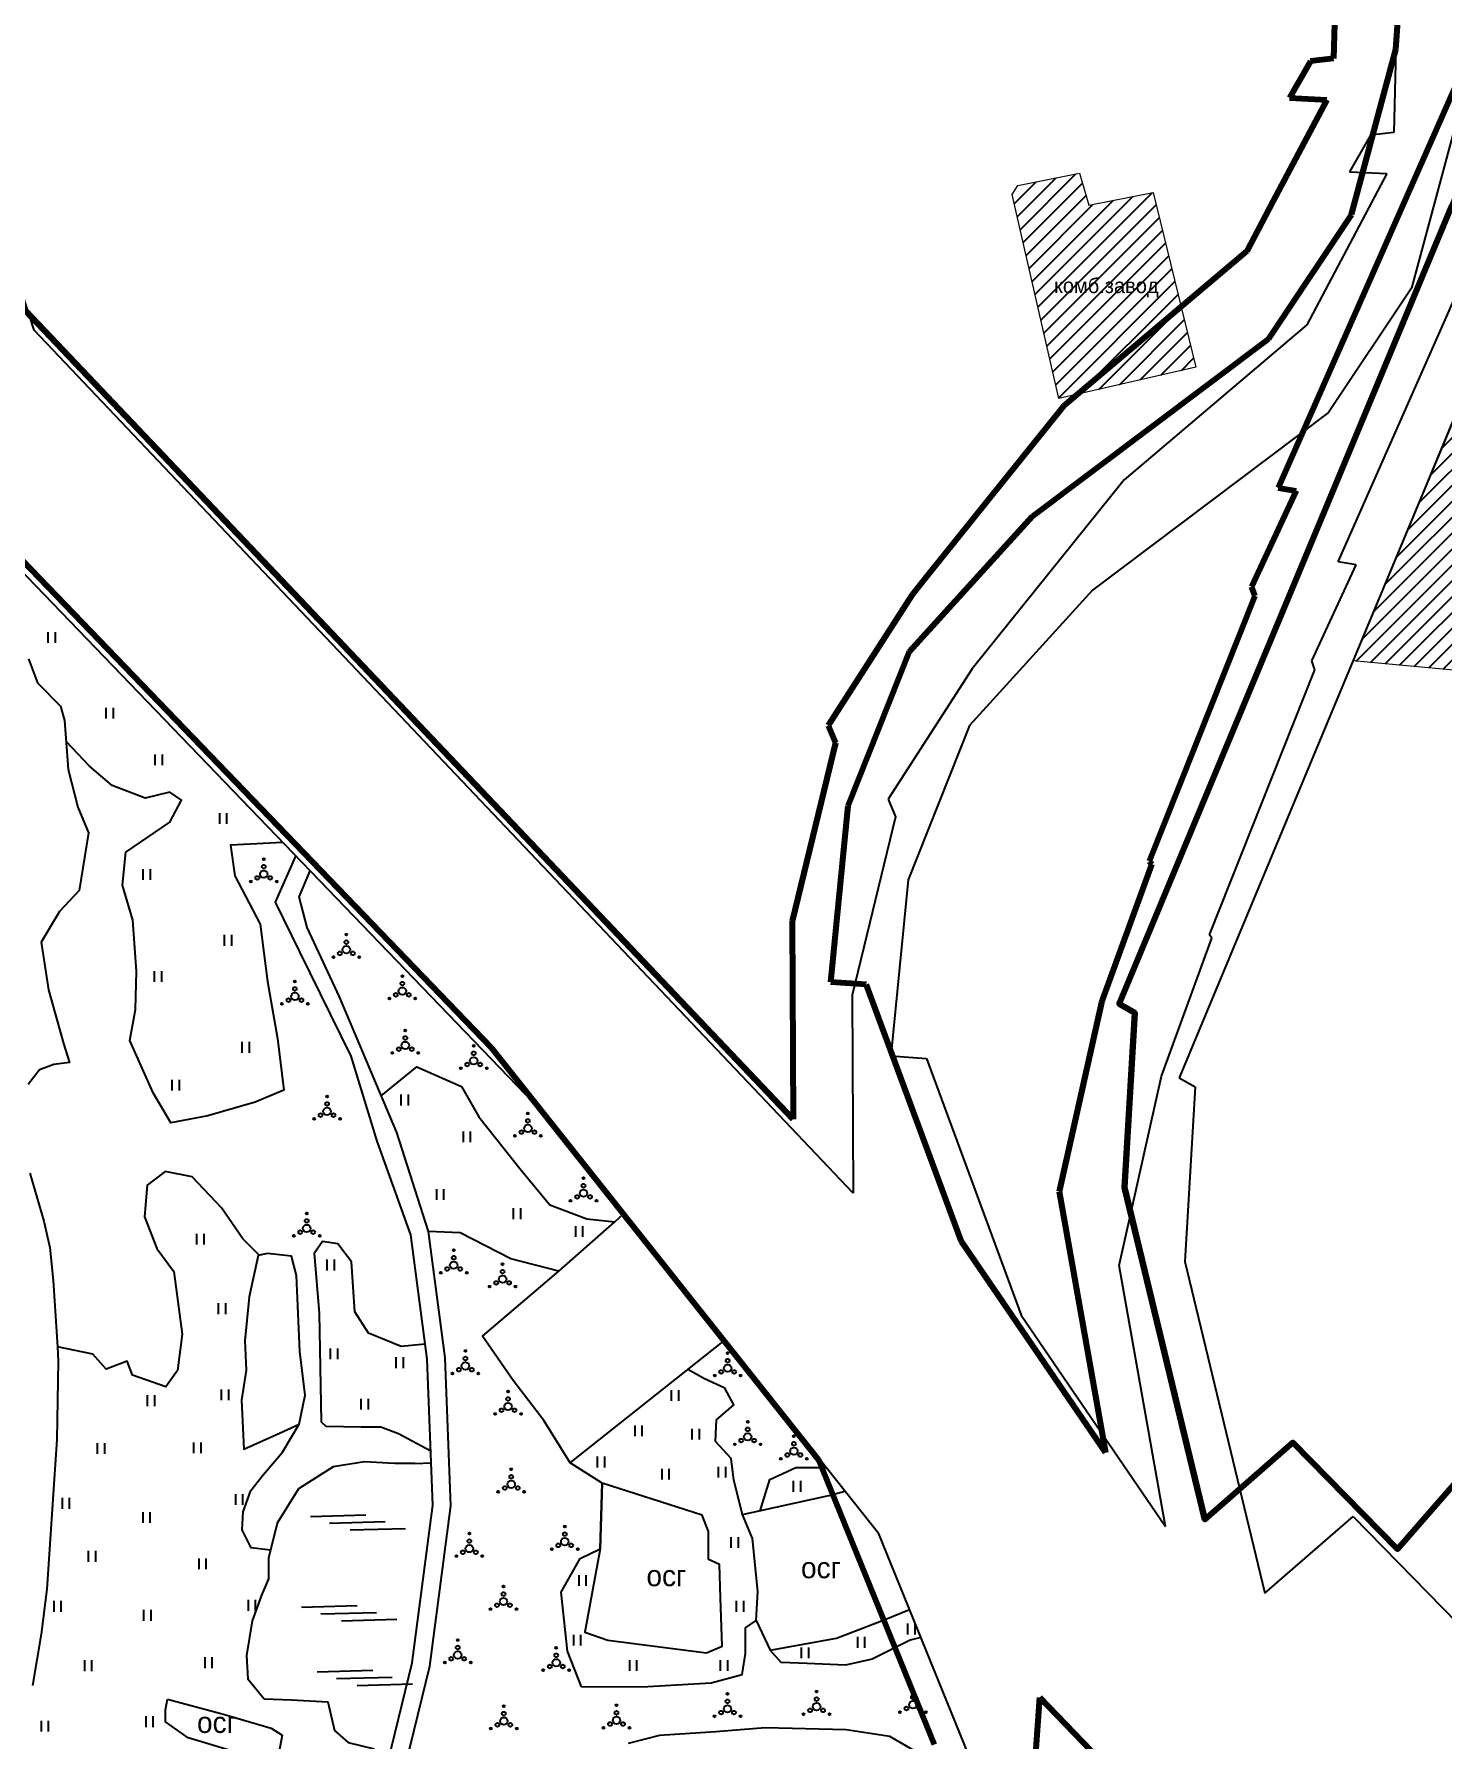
# Model space of a CAD drawing. Header units: millimetres. Extents: x 1378883 to 1389513, y 5662980 to 5673292.
# Drawn here: x 1382890 to 1383360, y 5669874 to 5670443 of the extents above; entities that cross this region are included whole.
import ezdxf
from ezdxf.enums import TextEntityAlignment as Align

# ---------------------------------------------------------------- set-up
doc = ezdxf.new("R2010")
doc.units = ezdxf.units.MM
doc.layers.add('_5Інше', color=252, linetype='Continuous', lineweight=25)
for name, color, linetype in [('вулиці', 7, 'Continuous'), ('ВулНазва', 7, 'Continuous'), ('КартаСкан', 252, 'Continuous'), ('район', 6, 'Continuous'), ('Умовні познач', 7, 'Continuous')]:
    doc.layers.add(name, color=color, linetype=linetype)
picture_1 = doc.add_image_def('image1.tif', size_in_pixel=(29607, 29619))

# ---------------------------------------------------------------- blocks, each defined once
blk = doc.blocks.new('ЛвЗд')
at = {"layer": '_5Інше', "color": 204, "linetype": 'Continuous'}
for points in [[(45968.277, 28125.852), (45841.304, 28526.063)], [(46520.792, 28279.703), (46348.954, 27874.137)], [(46424.243, 28248.984), (46422.382, 28189.147)], [(46414.659, 28188.343), (46407.612, 28176.12)], [(46422.382, 28189.147), (46414.659, 28188.343)], [(46443.136, 28192.046), (46428.045, 28137.126)], [(46403, 28046), (46466.319, 28187)], [(46407.612, 28176.12), (46420.033, 28175.434)], [(46420.033, 28175.434), (46393.006, 28125.111)], [(46428.045, 28137.126), (46400.122, 28095.801)], [(46139.335, 27860.789), (45882.635, 28130.472)], [(46239.973, 27836.262), (45968.277, 28125.852)], [(46393.006, 28125.111), (46331.722, 28073.761)], [(46400.122, 28095.801), (46320.97, 28037.075)], [(46331.722, 28073.761), (46280.677, 28011.043)], [(46409, 28045), (46403, 28046)], [(46394, 28013), (46409, 28045)], [(46320.97, 28037.075), (46279.646, 27992.089)], [(46280.677, 28011.043), (46252.352, 27967.633)], [(46395, 28010), (46394, 28013)], [(46359.295, 27921.749), (46395, 28010)], [(46279.646, 27992.089), (46258.894, 27940.769)], [(46252.352, 27967.633), (46254.764, 27961.789)], [(46254.764, 27961.789), (46239.997, 27902.338)], [(46258.894, 27940.769), (46252.729, 27881.99)], [(46343.068, 27874.678), (46360.159, 27920.699)], [(46360.159, 27920.699), (46359.295, 27921.749)], [(46239.997, 27902.338), (46239.973, 27836.262)], [(46252.729, 27881.99), (46264.615, 27881.109)], [(46264.615, 27881.109), (46295.749, 27795.23)], [(46328.568, 27811.614), (46343.068, 27874.678)], [(46348.954, 27874.137), (46354.23, 27871.073)], [(46354.23, 27871.073), (46350.427, 27812.848)], [(46247.786, 27722.554), (46139.335, 27860.789)], [(46350.427, 27812.848), (46376.535, 27701.961)], [(46343.485, 27724.419), (46328.568, 27811.614)], [(46295.749, 27795.23), (46343.485, 27724.419)], [(46376.535, 27701.961), (46406.121, 27727.407)], [(46406.121, 27727.407), (46440.74, 27691.61)], [(46285.81, 27627.336), (46247.786, 27722.554)]]:
    blk.add_lwpolyline(points, dxfattribs=at)

msp = doc.modelspace()

# ---------------------------------------------------------------- hatches: boundary and pattern name
at = {"layer": 'вулиці', "lineweight": -2}
h = msp.add_hatch(dxfattribs=at)
h.set_pattern_fill('ANSI31', color=12, scale=30, style=0)
h.set_pattern_definition([(45, (2.4066, 2.8008), (-2.6516504294, 2.6516504294), [])])
h.paths.add_polyline_path([(1383440.2, 5670341.43), (1383410.06, 5670335.29), (1383405.75, 5670355.37), (1383378.61, 5670349.86), (1383330.21, 5670233.74), (1383421.15, 5670225.29), (1383416.05, 5670244.12), (1383418.19, 5670244.98), (1383417.05, 5670250.4), (1383448.1, 5670259.47), (1383442.96, 5670276.1), (1383450.96, 5670297.82), (1383456.78, 5670305.19), (1383535.23, 5670326.5), (1383520.72, 5670379.34), (1383520.77, 5670380.27), (1383502.49, 5670448.23), (1383424.35, 5670429.08), (1383424.98, 5670422.76), (1383427.09, 5670403.15), (1383428.62, 5670394.8)])
h.paths.add_polyline_path([(1383405.8, 5670305.42), (1383452.88, 5670305.42), (1383452.88, 5670311.67), (1383405.8, 5670311.67)], flags=24)
h = msp.add_hatch(dxfattribs=at)
h.set_pattern_fill('ANSI31', color=12, scale=30, style=0)
h.set_pattern_definition([(45, (-5.4457, -3.591), (-2.6516504294, 2.6516504294), [])])
h.paths.add_polyline_path([(1383277.75, 5670331.71), (1383263.48, 5670390), (1383242.03, 5670385.76), (1383238.96, 5670396.42), (1383218.38, 5670392.29), (1383216.42, 5670389.37), (1383232.05, 5670321.22)])
h.paths.add_polyline_path([(1383224.34, 5670355.23), (1383271.42, 5670355.23), (1383271.42, 5670361.48), (1383224.34, 5670361.48)], flags=24)

# ---------------------------------------------------------------- linework, layer by layer
at = {"layer": 'вулиці', "color": 7, "lineweight": -2}
for p, q in [((1382894.78, 5670239.67), (1382894.78, 5670243.27)), ((1382897.18, 5670239.67), (1382897.18, 5670243.27)), ((1382914.12, 5670214.45), (1382914.12, 5670218.05)), ((1382916.52, 5670214.45), (1382916.52, 5670218.05)), ((1382930.5, 5670198.88), (1382930.5, 5670202.48)), ((1382932.9, 5670198.88), (1382932.9, 5670202.48)), ((1382951.99, 5670179.29), (1382951.99, 5670182.89)), ((1382954.39, 5670179.29), (1382954.39, 5670182.89)), ((1382926.49, 5670160.62), (1382926.49, 5670164.22)), ((1382928.89, 5670160.62), (1382928.89, 5670164.22)), ((1382953.62, 5670138.62), (1382953.62, 5670142.22)), ((1382956.02, 5670138.62), (1382956.02, 5670142.22)), ((1382930.25, 5670126.54), (1382930.25, 5670130.14)), ((1382932.65, 5670126.54), (1382932.65, 5670130.14)), ((1382959.53, 5670102.93), (1382959.53, 5670106.53)), ((1382961.93, 5670102.93), (1382961.93, 5670106.53)), ((1382936.16, 5670090.32), (1382936.16, 5670093.92)), ((1382938.56, 5670090.32), (1382938.56, 5670093.92)), ((1382944.38, 5670038.91), (1382944.38, 5670042.51)), ((1382946.78, 5670038.91), (1382946.78, 5670042.51)), ((1382987.9, 5670030.3), (1382987.9, 5670033.9)), ((1382990.3, 5670030.3), (1382990.3, 5670033.9)), ((1382951.61, 5670015.74), (1382951.61, 5670019.34)), ((1382954.01, 5670015.74), (1382954.01, 5670019.34)), ((1382988.99, 5670000.64), (1382988.99, 5670004.24)), ((1382991.39, 5670000.64), (1382991.39, 5670004.24)), ((1383010.91, 5669997.69), (1383010.91, 5670001.29)), ((1383013.31, 5669997.69), (1383013.31, 5670001.29)), ((1382927.91, 5669985.01), (1382927.91, 5669988.61)), ((1382930.31, 5669985.01), (1382930.31, 5669988.61)), ((1382952.6, 5669987), (1382952.6, 5669990.6)), ((1382955, 5669987), (1382955, 5669990.6)), ((1382999.25, 5669983.87), (1382999.25, 5669987.47)), ((1383001.65, 5669983.87), (1383001.65, 5669987.47)), ((1382911.2, 5669969.06), (1382911.2, 5669972.66)), ((1382913.6, 5669969.06), (1382913.6, 5669972.66)), ((1382943.37, 5669969.31), (1382943.37, 5669972.91)), ((1382945.77, 5669969.31), (1382945.77, 5669972.91)), ((1382899.48, 5669950.76), (1382899.48, 5669954.36)), ((1382901.88, 5669950.76), (1382901.88, 5669954.36)), ((1382957.34, 5669952.01), (1382957.34, 5669955.61)), ((1382959.74, 5669952.01), (1382959.74, 5669955.61)), ((1382926.41, 5669946.03), (1382926.41, 5669949.63)), ((1382928.81, 5669946.03), (1382928.81, 5669949.63)), ((1382908.21, 5669933.07), (1382908.21, 5669936.67)), ((1382910.61, 5669933.07), (1382910.61, 5669936.67)), ((1382945.12, 5669930.58), (1382945.12, 5669934.18)), ((1382947.52, 5669930.58), (1382947.52, 5669934.18)), ((1382896.73, 5669916.38), (1382896.73, 5669919.98)), ((1382899.13, 5669916.38), (1382899.13, 5669919.98)), ((1382961.58, 5669916.72), (1382961.58, 5669920.32)), ((1382963.98, 5669916.72), (1382963.98, 5669920.32)), ((1382926.66, 5669913.39), (1382926.66, 5669916.99)), ((1382929.06, 5669913.39), (1382929.06, 5669916.99)), ((1382947.11, 5669897.59), (1382947.11, 5669901.19)), ((1382949.51, 5669897.59), (1382949.51, 5669901.19)), ((1382906.96, 5669896.59), (1382906.96, 5669900.19)), ((1382909.36, 5669896.59), (1382909.36, 5669900.19)), ((1382892.49, 5669876.41), (1382892.49, 5669880.01)), ((1382894.89, 5669876.41), (1382894.89, 5669880.01)), ((1382927.41, 5669877.9), (1382927.41, 5669881.5)), ((1382929.81, 5669877.9), (1382929.81, 5669881.5))]:
    msp.add_line(p, q, dxfattribs=at)
at = {"layer": 'вулиці', "color": 7}
for p, q in [((1383012.6, 5670085.36), (1383012.6, 5670088.96)), ((1383015, 5670085.36), (1383015, 5670088.96)), ((1383033.32, 5670073.04), (1383033.32, 5670076.64)), ((1383035.72, 5670073.04), (1383035.72, 5670076.64)), ((1383024.44, 5670053.82), (1383024.44, 5670057.42)), ((1383026.84, 5670053.82), (1383026.84, 5670057.42)), ((1383050.09, 5670047.42), (1383050.09, 5670051.02)), ((1383052.49, 5670047.42), (1383052.49, 5670051.02)), ((1383070.8, 5670041.5), (1383070.8, 5670045.1)), ((1383073.2, 5670041.5), (1383073.2, 5670045.1)), ((1383102.78, 5669986.73), (1383102.78, 5669990.33)), ((1383105.18, 5669986.73), (1383105.18, 5669990.33)), ((1383090.62, 5669974.93), (1383090.62, 5669978.53)), ((1383093.02, 5669974.93), (1383093.02, 5669978.53)), ((1383109.66, 5669973.87), (1383109.66, 5669977.47)), ((1383112.06, 5669973.87), (1383112.06, 5669977.47)), ((1383078.1, 5669964.54), (1383078.1, 5669968.14)), ((1383080.5, 5669964.54), (1383080.5, 5669968.14)), ((1383099.61, 5669960.48), (1383099.61, 5669964.08)), ((1383102.01, 5669960.48), (1383102.01, 5669964.08)), ((1383118.48, 5669961.19), (1383118.48, 5669964.79)), ((1383120.88, 5669961.19), (1383120.88, 5669964.79)), ((1383143.52, 5669956.43), (1383143.52, 5669960.03)), ((1383145.92, 5669956.43), (1383145.92, 5669960.03)), ((1383122.7, 5669937.71), (1383122.7, 5669941.31)), ((1383125.1, 5669937.71), (1383125.1, 5669941.31)), ((1383071.91, 5669925.03), (1383071.91, 5669928.63)), ((1383074.31, 5669925.03), (1383074.31, 5669928.63)), ((1383124.46, 5669916.4), (1383124.46, 5669920)), ((1383126.86, 5669916.4), (1383126.86, 5669920)), ((1383181.66, 5669908.82), (1383181.66, 5669912.42)), ((1383184.06, 5669908.82), (1383184.06, 5669912.42)), ((1383070.15, 5669905.12), (1383070.15, 5669908.72)), ((1383072.55, 5669905.12), (1383072.55, 5669908.72)), ((1383164.9, 5669904.36), (1383164.9, 5669907.96)), ((1383167.3, 5669904.36), (1383167.3, 5669907.96)), ((1383146.19, 5669900.87), (1383146.19, 5669904.47)), ((1383148.59, 5669900.87), (1383148.59, 5669904.47)), ((1383088.84, 5669896.67), (1383088.84, 5669900.27)), ((1383091.24, 5669896.67), (1383091.24, 5669900.27)), ((1383119.17, 5669896.67), (1383119.17, 5669900.27)), ((1383121.57, 5669896.67), (1383121.57, 5669900.27))]:
    msp.add_line(p, q, dxfattribs=at)
for points in [[(1382888.2, 5670234.36), (1382891.17, 5670226.41), (1382898.81, 5670218.61), (1382900.22, 5670213.78), (1382901.42, 5670197.48), (1382904.69, 5670184.83), (1382908.18, 5670176.33), (1382905.11, 5670157.02), (1382898.56, 5670150.04), (1382892.44, 5670139.79), (1382894.85, 5670123.87), (1382899.87, 5670105.99), (1382901.83, 5670099.67), (1382896.66, 5670099.03), (1382891.9, 5670097.22), (1382888.05, 5670092.3)], [(1382888.62, 5670062.73), (1382893.26, 5670046.67), (1382895.3, 5670037.96), (1382896.43, 5670026.92), (1382897.91, 5670004.75), (1382898.13, 5670000), (1382897.68, 5669973.92), (1382896.32, 5669953.91), (1382894.28, 5669923.97), (1382892.35, 5669908.94), (1382889.52, 5669891.78)]]:
    msp.add_lwpolyline(points, dxfattribs=at)
at = {"layer": 'вулиці', "color": 7, "lineweight": -2}
for points in [[(1382973.03, 5670173.05), (1382955.57, 5670172.21), (1382957.04, 5670161.93), (1382965.44, 5670145.78), (1382967.96, 5670126.69), (1382971.33, 5670107.63), (1382973.43, 5670090.42), (1382963.77, 5670086.44), (1382948.02, 5670081.82), (1382935.63, 5670079.52), (1382929.75, 5670089.58), (1382921.98, 5670107), (1382923.86, 5670117.35), (1382924.27, 5670130.14), (1382923.01, 5670147.14), (1382919.5, 5670158.79), (1382920.68, 5670169.9), (1382935.33, 5670179.82), (1382939.2, 5670187.22), (1382935.33, 5670189.91), (1382927.08, 5670187.9), (1382916.14, 5670192.1), (1382908.54, 5670198.54), (1382900.73, 5670206.76)], [(1382792.89, 5669527.6), (1382815.14, 5669580.94), (1382837.31, 5669616.93), (1382864.1, 5669654.76), (1382903.85, 5669697.81), (1382919.84, 5669717.41), (1382941.27, 5669740.26), (1382968.56, 5669779.2), (1382991.2, 5669817.95), (1383002.28, 5669844.26), (1383006.95, 5669861.55), (1383016.19, 5669899.39), (1383023.12, 5669951.99), (1383021.26, 5670000.66), (1383015.72, 5670042.19), (1383004.58, 5670073.43), (1382995.81, 5670101.8), (1382978.69, 5670136.65), (1382970.6, 5670153.17), (1382977.35, 5670168.57)], [(1383008.07, 5669842.66), (1383012.76, 5669860.06), (1383022.1, 5669898.28), (1383029.14, 5669951.71), (1383027.25, 5670001.17), (1383021.63, 5670043.25), (1383011.06, 5670076.29), (1382992, 5670121.6), (1382981.13, 5670144.7), (1382978.47, 5670154.98), (1382982.14, 5670163.59)], [(1383005.92, 5670088.51), (1383017.74, 5670098.26), (1383032.73, 5670091.63), (1383038.5, 5670081.55), (1383052.63, 5670063.69), (1383062.15, 5670052.16), (1383074.55, 5670047.55), (1383083.87, 5670046.5)], [(1382965.27, 5670035.32), (1382959.7, 5670040.83), (1382952.56, 5670051.13), (1382942.75, 5670061.49), (1382933.76, 5670063.34), (1382927.81, 5670058.71), (1382926.89, 5670048.14), (1382930.98, 5670037.58), (1382936.67, 5670029.91), (1382939.49, 5670009.03), (1382937.93, 5669996.86), (1382934.05, 5669991.43), (1382922.9, 5669995.31), (1382921.09, 5669999.97), (1382914.09, 5669997.38), (1382909.68, 5670002.3), (1382897.91, 5670004.75)], [(1383065.14, 5670030.07), (1383083.87, 5670046.5), (1383086.95, 5670049.4)], [(1383078.95, 5669937.42), (1383079.67, 5669959.28), (1383068.95, 5669966.03), (1383060.14, 5669980.23), (1383049.9, 5669993.58), (1383039.67, 5670008.35), (1383065.14, 5670030.07), (1383049.16, 5670034.18), (1383032.26, 5670042.85), (1383021.63, 5670043.25)], [(1383020.59, 5670005.67), (1383012.54, 5670004.94), (1383001.6, 5670009.39), (1382997.14, 5670016.44), (1382995.99, 5670033.17), (1382991.38, 5670039.2), (1382986.35, 5670039.92), (1382983.47, 5670035.9), (1382985.2, 5670016.06), (1382985.84, 5669979.74), (1382987.46, 5669978.29), (1382999.25, 5669978.13), (1383005.71, 5669978.13), (1383011.69, 5669975.87), (1383022.43, 5669970.04)], [(1382968.92, 5669936.9), (1382962.5, 5669937.73), (1382959.52, 5669943.68), (1382959.78, 5669949.76), (1382962.42, 5669956.82), (1382966.49, 5669962.09), (1382972.98, 5669969.64), (1382978.54, 5669978.93), (1382980.56, 5669988.63), (1382978.72, 5670003.27), (1382977.62, 5670028.62), (1382975.97, 5670035.03), (1382967.91, 5670035.94), (1382964.8, 5670035.21), (1382961.87, 5670021.48), (1382960.4, 5670006.84), (1382960.77, 5669996.96), (1382959.3, 5669986.96), (1382960.03, 5669970.67), (1382971.94, 5669975.98), (1382978.54, 5669978.93)], [(1383068.95, 5669966.03), (1383120.59, 5670007.04)], [(1383126.51, 5669948.79), (1383123.61, 5669960.26), (1383122.67, 5669967.54), (1383117.5, 5669973.17), (1383117.74, 5669980.45), (1383123.61, 5669985.38), (1383120.56, 5669991.02), (1383113.74, 5669994.07), (1383108.19, 5669997.19)], [(1383017.07, 5669965.84), (1383010.34, 5669965.83), (1383000.33, 5669966.45), (1382989.84, 5669964.73), (1382978.27, 5669957.39), (1382971.22, 5669945.98), (1382968.25, 5669934.25), (1382968.25, 5669927.37), (1382965.9, 5669921.97), (1382962.77, 5669913.38), (1382960.89, 5669901.81), (1382961.36, 5669893.99), (1382966.83, 5669887.27), (1382975.91, 5669886.96), (1382988.12, 5669886.33), (1382990.31, 5669876.8), (1382994.84, 5669872.73), (1383003.51, 5669870.62)], [(1383017.07, 5669965.84), (1383022.58, 5669966.05)], [(1383132.35, 5669950.09), (1383135.6, 5669960.49), (1383144.3, 5669964.49), (1383154.39, 5669964.49)], [(1383072.78, 5669891.28), (1383068.09, 5669903.27), (1383065.92, 5669922.96), (1383072.25, 5669934.17), (1383078.95, 5669937.42), (1383073.88, 5669909.59), (1383081.48, 5669906.88), (1383114.4, 5669902.73), (1383119.65, 5669904.9), (1383119.1, 5669920.98), (1383118.74, 5669932.18), (1383115.12, 5669933.81), (1383115.12, 5669943.2), (1383112.95, 5669948.62), (1383079.67, 5669959.28), (1383078.95, 5669937.42)], [(1383072.78, 5669891.28), (1383094.85, 5669891.46), (1383116.01, 5669892.72), (1383126.32, 5669895.43), (1383127.41, 5669902.48), (1383127.41, 5669910.97), (1383131.02, 5669913.5), (1383131.57, 5669923.13), (1383129.76, 5669940.84), (1383126.51, 5669948.79), (1383155.26, 5669955.18), (1383160.6, 5669956.66)], [(1383131.02, 5669913.5), (1383135.75, 5669903.61), (1383157.82, 5669907.58), (1383174.28, 5669913.91), (1383182.19, 5669917.12)], [(1383185.99, 5669907.77), (1383182.42, 5669906.86), (1383169.76, 5669900.54), (1383160.89, 5669898.55), (1383148.05, 5669899.09), (1383139.37, 5669899.45), (1383135.75, 5669903.61)], [(1382934.52, 5669887.26), (1382952.78, 5669882.35), (1382969.13, 5669877.59), (1382972.78, 5669875.21), (1382971.83, 5669869.82), (1382968.97, 5669867.6), (1382956.27, 5669869.82), (1382941.51, 5669874.26), (1382933.89, 5669879.65), (1382933.89, 5669883.61), (1382934.52, 5669887.26)], [(1383184.6, 5669869.58), (1383175.64, 5669874.74), (1383161.05, 5669877.02), (1383134.02, 5669877.61), (1383117.52, 5669876.26), (1383098.71, 5669875.11), (1383088.35, 5669872.43)]]:
    msp.add_lwpolyline(points, dxfattribs=at)
at = {"layer": 'вулиці', "color": 7}
for centre, radius in [((1382966.69, 5670162.52), 1.25), ((1382966.69, 5670165.02), 0.625), ((1382966.69, 5670167.52), 0.312), ((1382962.36, 5670160.02), 0.312), ((1382964.53, 5670161.27), 0.625), ((1382968.86, 5670161.27), 0.625), ((1382971.02, 5670160.02), 0.312), ((1382994.25, 5670139.83), 0.625), ((1382994.25, 5670142.33), 0.312), ((1382989.92, 5670134.83), 0.312), ((1382992.09, 5670136.08), 0.625), ((1382994.25, 5670137.33), 1.25), ((1382996.42, 5670136.08), 0.625), ((1382998.58, 5670134.83), 0.312), ((1383012.94, 5670128.5), 0.312), ((1382977.09, 5670121.73), 1.25), ((1382977.09, 5670124.23), 0.625), ((1382977.09, 5670126.73), 0.312), ((1383010.77, 5670122.25), 0.625), ((1383012.94, 5670123.5), 1.25), ((1383012.94, 5670126), 0.625), ((1383015.1, 5670122.25), 0.625), ((1382972.76, 5670119.23), 0.312), ((1382974.93, 5670120.48), 0.625), ((1382979.26, 5670120.48), 0.625), ((1382981.42, 5670119.23), 0.312), ((1383008.61, 5670121), 0.312), ((1383017.27, 5670121), 0.312), ((1383013.93, 5670105.36), 1.25), ((1383013.93, 5670107.86), 0.625), ((1383013.93, 5670110.36), 0.312), ((1383009.6, 5670102.86), 0.312), ((1383011.77, 5670104.11), 0.625), ((1383016.1, 5670104.11), 0.625), ((1383018.26, 5670102.86), 0.312), ((1383036.76, 5670100.24), 1.25), ((1383036.76, 5670102.74), 0.625), ((1383036.76, 5670105.24), 0.312), ((1383032.43, 5670097.74), 0.312), ((1383034.6, 5670098.99), 0.625), ((1383038.93, 5670098.99), 0.625), ((1383041.09, 5670097.74), 0.312), ((1382987.82, 5670088.35), 0.312), ((1382987.82, 5670083.35), 1.25), ((1382987.82, 5670085.85), 0.625), ((1383054.85, 5670082.69), 0.312), ((1382983.49, 5670080.85), 0.312), ((1382985.66, 5670082.1), 0.625), ((1382989.99, 5670082.1), 0.625), ((1382992.15, 5670080.85), 0.312), ((1383054.85, 5670077.69), 1.25), ((1383054.85, 5670080.19), 0.625), ((1383050.52, 5670075.19), 0.312), ((1383052.69, 5670076.44), 0.625), ((1383057.02, 5670076.44), 0.625), ((1383059.18, 5670075.19), 0.312), ((1383073.41, 5670061.06), 0.312), ((1383071.25, 5670054.81), 0.625), ((1383073.41, 5670056.06), 1.25), ((1383073.41, 5670058.56), 0.625), ((1383075.58, 5670054.81), 0.625), ((1382981.03, 5670049.3), 0.312), ((1383069.08, 5670053.56), 0.312), ((1383077.74, 5670053.56), 0.312), ((1382978.86, 5670043.05), 0.625), ((1382981.03, 5670044.3), 1.25), ((1382981.03, 5670046.8), 0.625), ((1382983.19, 5670043.05), 0.625), ((1382976.7, 5670041.8), 0.312), ((1382985.36, 5670041.8), 0.312), ((1383030.09, 5670037.03), 0.312), ((1383030.09, 5670032.03), 1.25), ((1383030.09, 5670034.53), 0.625), ((1383046.4, 5670032.37), 0.312), ((1383025.76, 5670029.53), 0.312), ((1383027.93, 5670030.78), 0.625), ((1383032.26, 5670030.78), 0.625), ((1383034.42, 5670029.53), 0.312), ((1383044.24, 5670026.12), 0.625), ((1383046.4, 5670027.37), 1.25), ((1383046.4, 5670029.87), 0.625), ((1383048.57, 5670026.12), 0.625), ((1383042.07, 5670024.87), 0.312), ((1383050.73, 5670024.87), 0.312), ((1383033.97, 5670003.4), 0.312), ((1383031.81, 5669997.15), 0.625), ((1383033.97, 5669998.4), 1.25), ((1383033.97, 5670000.9), 0.625), ((1383036.14, 5669997.15), 0.625), ((1383121.51, 5669997.67), 1.25), ((1383121.51, 5670000.17), 0.625), ((1383121.51, 5670002.67), 0.312), ((1383029.64, 5669995.9), 0.312), ((1383038.3, 5669995.9), 0.312), ((1383117.18, 5669995.17), 0.312), ((1383119.34, 5669996.42), 0.625), ((1383123.67, 5669996.42), 0.625), ((1383125.84, 5669995.17), 0.312), ((1383048.23, 5669984.88), 1.25), ((1383048.23, 5669987.38), 0.625), ((1383048.23, 5669989.88), 0.312), ((1383043.9, 5669982.38), 0.312), ((1383046.06, 5669983.63), 0.625), ((1383050.39, 5669983.63), 0.625), ((1383052.56, 5669982.38), 0.312), ((1383128.19, 5669974.75), 1.25), ((1383128.19, 5669977.25), 0.625), ((1383128.19, 5669979.75), 0.312), ((1383143.61, 5669974.96), 0.312), ((1383123.86, 5669972.25), 0.312), ((1383126.03, 5669973.5), 0.625), ((1383130.36, 5669973.5), 0.625), ((1383132.52, 5669972.25), 0.312), ((1383141.44, 5669968.71), 0.625), ((1383143.61, 5669969.96), 1.25), ((1383143.61, 5669972.46), 0.625), ((1383145.77, 5669968.71), 0.625), ((1383049.28, 5669963.93), 0.312), ((1383139.28, 5669967.46), 0.312), ((1383147.94, 5669967.46), 0.312), ((1383047.12, 5669957.68), 0.625), ((1383049.28, 5669958.93), 1.25), ((1383049.28, 5669961.43), 0.625), ((1383051.45, 5669957.68), 0.625), ((1383044.95, 5669956.43), 0.312), ((1383053.61, 5669956.43), 0.312), ((1383035.3, 5669939.97), 0.625), ((1383035.3, 5669942.47), 0.312), ((1383067.15, 5669939.79), 1.25), ((1383067.15, 5669942.29), 0.625), ((1383067.15, 5669944.79), 0.312), ((1383030.97, 5669934.97), 0.312), ((1383033.14, 5669936.22), 0.625), ((1383035.3, 5669937.47), 1.25), ((1383037.47, 5669936.22), 0.625), ((1383039.63, 5669934.97), 0.312), ((1383062.82, 5669937.29), 0.312), ((1383064.98, 5669938.54), 0.625), ((1383069.31, 5669938.54), 0.625), ((1383071.48, 5669937.29), 0.312), ((1383046.7, 5669924.8), 0.312), ((1383044.53, 5669918.55), 0.625), ((1383046.7, 5669919.8), 1.25), ((1383046.7, 5669922.3), 0.625), ((1383048.86, 5669918.55), 0.625), ((1383042.37, 5669917.3), 0.312), ((1383051.03, 5669917.3), 0.312), ((1383031.42, 5669906.95), 0.312), ((1383029.26, 5669900.7), 0.625), ((1383031.42, 5669901.95), 1.25), ((1383031.42, 5669904.45), 0.625), ((1383033.59, 5669900.7), 0.625), ((1383064.31, 5669901.86), 0.625), ((1383064.31, 5669904.36), 0.312), ((1383027.09, 5669899.45), 0.312), ((1383035.75, 5669899.45), 0.312), ((1383059.97, 5669896.86), 0.312), ((1383062.14, 5669898.11), 0.625), ((1383064.31, 5669899.36), 1.25), ((1383066.47, 5669898.11), 0.625), ((1383068.64, 5669896.86), 0.312), ((1383121.45, 5669888.99), 0.312), ((1383151.2, 5669889.72), 0.312), ((1383183.35, 5669890.36), 0.312), ((1383046.81, 5669884.89), 0.312), ((1383084.41, 5669885.16), 0.312), ((1383121.45, 5669883.99), 1.25), ((1383121.45, 5669886.49), 0.625), ((1383149.03, 5669883.47), 0.625), ((1383151.2, 5669884.72), 1.25), ((1383151.2, 5669887.22), 0.625), ((1383153.36, 5669883.47), 0.625), ((1383181.19, 5669884.11), 0.625), ((1383183.35, 5669885.36), 1.25), ((1383183.35, 5669887.86), 0.625), ((1383185.52, 5669884.11), 0.625), ((1383044.65, 5669878.64), 0.625), ((1383046.81, 5669879.89), 1.25), ((1383046.81, 5669882.39), 0.625), ((1383048.98, 5669878.64), 0.625), ((1383080.08, 5669877.66), 0.312), ((1383082.25, 5669878.91), 0.625), ((1383084.41, 5669880.16), 1.25), ((1383084.41, 5669882.66), 0.625), ((1383086.58, 5669878.91), 0.625), ((1383088.74, 5669877.66), 0.312), ((1383117.12, 5669881.49), 0.312), ((1383119.29, 5669882.74), 0.625), ((1383123.62, 5669882.74), 0.625), ((1383125.78, 5669881.49), 0.312), ((1383146.87, 5669882.22), 0.312), ((1383155.53, 5669882.22), 0.312), ((1383179.02, 5669882.86), 0.312), ((1383187.68, 5669882.86), 0.312), ((1383042.48, 5669877.39), 0.312), ((1383051.14, 5669877.39), 0.312)]:
    msp.add_circle(centre, radius, dxfattribs=at)
at = {"layer": 'ВулНазва', "color": 7, "lineweight": 9}
for points in [[(1383424.35, 5670429.08), (1383502.49, 5670448.23), (1383520.88, 5670382.06), (1383520.72, 5670379.34), (1383535.23, 5670326.5), (1383456.78, 5670305.19), (1383450.96, 5670297.82), (1383442.96, 5670276.1), (1383448.1, 5670259.47), (1383417.05, 5670250.4), (1383418.19, 5670244.98), (1383416.05, 5670244.12), (1383421.15, 5670225.29), (1383330.21, 5670233.74), (1383378.45, 5670349.83), (1383405.75, 5670355.37), (1383410.06, 5670335.29), (1383440.2, 5670341.43), (1383428.62, 5670394.8), (1383427.09, 5670403.15), (1383424.98, 5670422.76), (1383424.35, 5670429.08)], [(1383232.05, 5670321.22), (1383216.42, 5670389.37), (1383218.38, 5670392.29), (1383238.96, 5670396.42), (1383242.03, 5670385.76), (1383263.48, 5670390), (1383277.75, 5670331.71), (1383232.05, 5670321.22)]]:
    msp.add_lwpolyline(points, close=True, dxfattribs=at)
at = {"layer": 'район', "color": 6, "lineweight": 100}
for p, q in [((1383325.24, 5670494.52), (1383323.73, 5670434.67)), ((1383344.47, 5670437.69), (1383347.87, 5670486.01)), ((1383329.7, 5670382.68), (1383344.47, 5670437.69)), ((1383316.01, 5670433.82), (1383309.04, 5670421.55)), ((1383323.73, 5670434.67), (1383316.01, 5670433.82)), ((1383367.68, 5670432.78), (1383346.99, 5670385.99)), ((1383321.46, 5670420.94), (1383303.5, 5670387.02)), ((1383309.04, 5670421.55), (1383321.46, 5670420.94)), ((1383303.5, 5670387.02), (1383294.73, 5670370.46)), ((1383346.99, 5670385.99), (1383305.19, 5670291.41)), ((1383302.02, 5670341.19), (1383329.7, 5670382.68)), ((1382784.34, 5670372.82), (1383042.62, 5670104.65)), ((1383143.4, 5670080.72), (1382870, 5670368.7)), ((1383294.73, 5670370.46), (1383233.75, 5670318.75)), ((1383223.21, 5670282), (1383302.02, 5670341.19)), ((1383233.75, 5670318.75), (1383187.77, 5670261.58)), ((1383311.19, 5670290.45), (1383296.38, 5670258.36)), ((1383305.19, 5670291.41), (1383311.19, 5670290.45)), ((1383197.51, 5670253.69), (1383223.21, 5670282)), ((1383187.77, 5670261.58), (1383183.07, 5670255.73)), ((1383183.07, 5670255.73), (1383155, 5670212.16)), ((1383182.15, 5670236.77), (1383197.51, 5670253.69)), ((1383297.4, 5670255.36), (1383262.22, 5670166.9)), ((1383296.38, 5670258.36), (1383297.4, 5670255.36)), ((1383161.7, 5670185.33), (1383182.15, 5670236.77)), ((1383155, 5670212.16), (1383157.45, 5670206.33)), ((1383157.45, 5670206.33), (1383143.03, 5670146.79)), ((1383155.89, 5670126.52), (1383161.7, 5670185.33)), ((1383263.09, 5670165.86), (1383246.27, 5670119.74)), ((1383262.22, 5670166.9), (1383263.09, 5670165.86)), ((1383143.03, 5670146.79), (1383143.4, 5670080.72)), ((1383167.78, 5670125.71), (1383155.89, 5670126.52)), ((1383199.41, 5670040.01), (1383167.78, 5670125.71)), ((1383246.27, 5670119.74), (1383232.14, 5670056.59)), ((1383042.62, 5670104.65), (1383151.88, 5669967.06)), ((1383232.14, 5670056.59), (1383247.57, 5669969.48)), ((1383247.57, 5669969.48), (1383199.41, 5670040.01)), ((1383151.88, 5669967.06), (1383190.46, 5669872.06)), ((1383218.7, 5669787.14), (1383225.65, 5669887.77)), ((1383225.65, 5669887.77), (1383574.37, 5669526.87))]:
    msp.add_line(p, q, dxfattribs=at)
for points in [[(1383421.6, 5670525.8), (1383252.15, 5670119.23), (1383257.45, 5670116.2), (1383253.99, 5670057.95), (1383280.75, 5669947.22), (1383310.18, 5669972.84), (1383345.01, 5669937.25), (1383372.31, 5669968.5)], [(1383372.31, 5669968.5), (1383345.01, 5669937.25), (1383310.18, 5669972.84), (1383280.75, 5669947.22), (1383253.99, 5670057.95), (1383257.45, 5670116.2), (1383252.15, 5670119.23), (1383363.17, 5670385.6)]]:
    msp.add_lwpolyline(points, dxfattribs=at)
at = {"layer": 'Умовні познач', "color": 0, "lineweight": 25}
for p, q in [((1382982.24, 5669948.22), (1383000.74, 5669948.73)), ((1382988.68, 5669945.95), (1383007.19, 5669946.46)), ((1382995.51, 5669943.67), (1383014.01, 5669944.19)), ((1382979.33, 5669917.95), (1382997.83, 5669918.46)), ((1382985.78, 5669915.68), (1383004.28, 5669916.19)), ((1382992.6, 5669913.4), (1383011.11, 5669913.92)), ((1382984.54, 5669896.36), (1383003.05, 5669896.87)), ((1382990.99, 5669894.09), (1383009.49, 5669894.6)), ((1382997.82, 5669891.82), (1383016.32, 5669892.33))]:
    msp.add_line(p, q, dxfattribs=at)

# ---------------------------------------------------------------- block references
at = {"layer": 'ВулНазва', "color": 7, "lineweight": 9, "rotation": 0.3369352804470327}
msp.add_blockref('ЛвЗд', (1337087.97, 5641948.35), dxfattribs=at)

# ---------------------------------------------------------------- texts
at = {"layer": 'вулиці', "color": 7}
for p in [(1383094.4, 5669924.91), (1383145.98, 5669927.57), (1382944.41, 5669875.95)]:
    msp.add_text('осг', height=7, dxfattribs=at).set_placement(p)
at = {"layer": 'ВулНазва', "color": 7, "lineweight": 9}
msp.add_text('комб.завод', height=5, dxfattribs=at).set_placement((1383247.88, 5670358.36), align=Align.MIDDLE)

# ---------------------------------------------------------------- pictures from other files: only their frames are drawn
at = {"layer": 'КартаСкан'}
image = msp.add_image(picture_1, insert=(1378952.03, 5663192.31), size_in_units=(10026.9, 10030.97), rotation=0.395435, dxfattribs=at)
image.dxf.flags = 15

doc.saveas('drawing.dxf')
